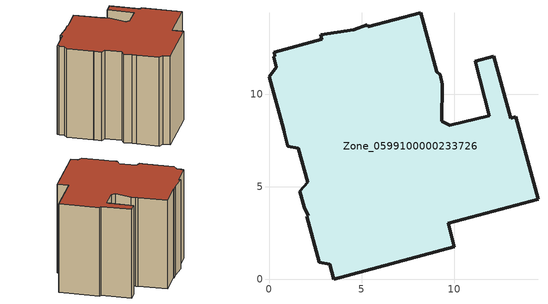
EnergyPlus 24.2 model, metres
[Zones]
Zone_0599100000233726
 floor ground (C_G): 0.3,12.04 0.27,12.26 2.85,12.96 2.78,13.21 4.58,13.49 5.31,13.73 5.34,13.63 8.18,14.4 9.05,11.21 9.25,11.03 9.35,10.54 9.32,8.55 9.76,8.32 11.89,8.84 11.12,11.77 12.14,12.05 13.04,8.7 13.32,8.77 14.52,4.32 9.67,3.02 10.01,1.76 3.5,0 3.28,0.81 2.71,0.93 2.04,3.4 2.11,3.44 1.91,3.88 1.67,4.76 2.08,5.25 1.59,7.08 1.02,7.19 0.81,7.96 0.8,8.09 0,10.95 0.4,11.46 0.25,12.02 z0
 wall outside (C_F): 1.02,7.19 1.59,7.08 2.08,5.25 1.67,4.76 1.91,3.88 2.11,3.44 2.04,3.4 2.71,0.93 3.28,0.81 3.5,0 10.01,1.76 9.67,3.02 14.52,4.32 13.32,8.77 13.04,8.7 12.14,12.05 11.12,11.77 11.89,8.84 9.76,8.32 9.32,8.55 9.35,10.54 9.25,11.03 9.05,11.21 8.18,14.4 5.34,13.63 5.31,13.73 4.58,13.49 2.78,13.21 2.85,12.96 0.27,12.26 0.3,12.04 0.25,12.02 0.4,11.46 0,10.95 0.8,8.09 0.81,7.96 1.02,7.19 z0:10.62
 roof outside (C_R): 0.4,11.46 0,10.95 0.8,8.09 0.81,7.96 1.02,7.19 1.59,7.08 2.08,5.25 1.67,4.76 1.91,3.88 2.11,3.44 2.04,3.4 2.71,0.93 3.28,0.81 3.5,0 10.01,1.76 9.67,3.02 14.52,4.32 13.32,8.77 13.04,8.7 12.14,12.05 11.12,11.77 11.89,8.84 9.76,8.32 9.32,8.55 9.35,10.54 9.25,11.03 9.05,11.21 8.18,14.4 5.34,13.63 5.31,13.73 4.58,13.49 2.78,13.21 2.85,12.96 0.27,12.26 0.3,12.04 0.25,12.02 z10.62
[BUILDING]
Pand.0599100000233726: North Axis=0; Terrain=City; Loads Convergence Tolerance Value=0.04; Temperature Convergence Tolerance Value=0.4; Solar Distribution=FullExterior; Maximum Number of Warmup Days=25; Minimum Number of Warmup Days=1
[Site:Location]
Rotterdam.The.Hague.AP_ZH_NLD Design_Conditions: Latitude=51.96; Longitude=4.45; Time Zone=1; Elevation=-4.5
[SITE:GROUNDTEMPERATURE:BUILDINGSURFACE]
18, 18, 18, 18, 18, 18, 18, 18, 18, 18, 18, 18
[MATERIAL] Thermal Absorptance=0.9; Solar Absorptance=0.7; Visible Absorptance=0.7
Name | Roughness | Thickness | Conductivity | Density | Specific Heat
G.D.1965 | MediumSmooth | 0.15 | 1 | 540 | 1210
F.D.1965 | Rough | 0.3 | 0.857143 | 1920 | 840
R.D.1965 | MediumRough | 0.2 | 0.08 | 1500 | 1000
[CONSTRUCTION]
C_G: G.D.1965
C_F: F.D.1965
C_R: R.D.1965
[ZONE]
Zone_0599100000233726: Type=1; Multiplier=1; Ceiling Height=Autocalculate; Volume=Autocalculate; Floor Area=autocalculate; Part of Total Floor Area=Yes
[ZONEINFILTRATION:DESIGNFLOWRATE]
Infil_Zone_0599100000233726: Zone or ZoneList or Space or SpaceList=Zone_0599100000233726; Schedule=AlwaysOn; Design Flow Rate Calculation Method=Flow/Area; Flow Rate per Floor Area=0.0042; Constant Term Coefficient=1; Temperature Term Coefficient=0; Velocity Term Coefficient=0; Velocity Squared Term Coefficient=0
[HVACTEMPLATE:ZONE:IDEALLOADSAIRSYSTEM]
Zone_0599100000233726: Maximum Heating Supply Air Temperature=50; Minimum Cooling Supply Air Temperature=13; Maximum Heating Supply Air Humidity Ratio=0.0156; Minimum Cooling Supply Air Humidity Ratio=0.0077; Heating Limit=NoLimit; Cooling Limit=NoLimit; Dehumidification Control Type=ConstantSensibleHeatRatio; Cooling Sensible Heat Ratio=0.7; Dehumidification Setpoint=60; Humidification Control Type=None; Humidification Setpoint=30; Outdoor Air Method=None; Outdoor Air Flow Rate per Person=0.00944; Outdoor Air Flow Rate per Zone Floor Area=0; Outdoor Air Flow Rate per Zone=0; Demand Controlled Ventilation Type=None; Outdoor Air Economizer Type=NoEconomizer; Heat Recovery Type=None; Sensible Heat Recovery Effectiveness=0.7; Latent Heat Recovery Effectiveness=0.65
[ZONECONTROL:THERMOSTAT]
ThermostatControl_Zone_0599100000233726: Zone or ZoneList=Zone_0599100000233726; Control Type Schedule=DualSetpointControlType; Control 1=Thermostat_Zone_0599100000233726; Temperature Difference Between Cutout And Setpoint=0
[THERMOSTATSETPOINT:DUALSETPOINT]
Thermostat_Zone_0599100000233726: Heating Setpoint Temperature Schedule=HeatingSetpoint_Zone_0599100000233726; Cooling Setpoint Temperature Schedule=CoolingSetpoint_Zone_0599100000233726
[SCHEDULE:COMPACT]
HeatingSetpoint_Zone_0599100000233726: Through: 12/31, For: AllDays, Until: 24:00, 21
CoolingSetpoint_Zone_0599100000233726: Through: 12/31, For: AllDays, Until: 24:00, 24
DualSetpointControlType: Through: 12/31, For: AllDays, Until: 24:00, 4
AlwaysOn: Through: 12/31, For: AllDays, Until: 24:00, 1
